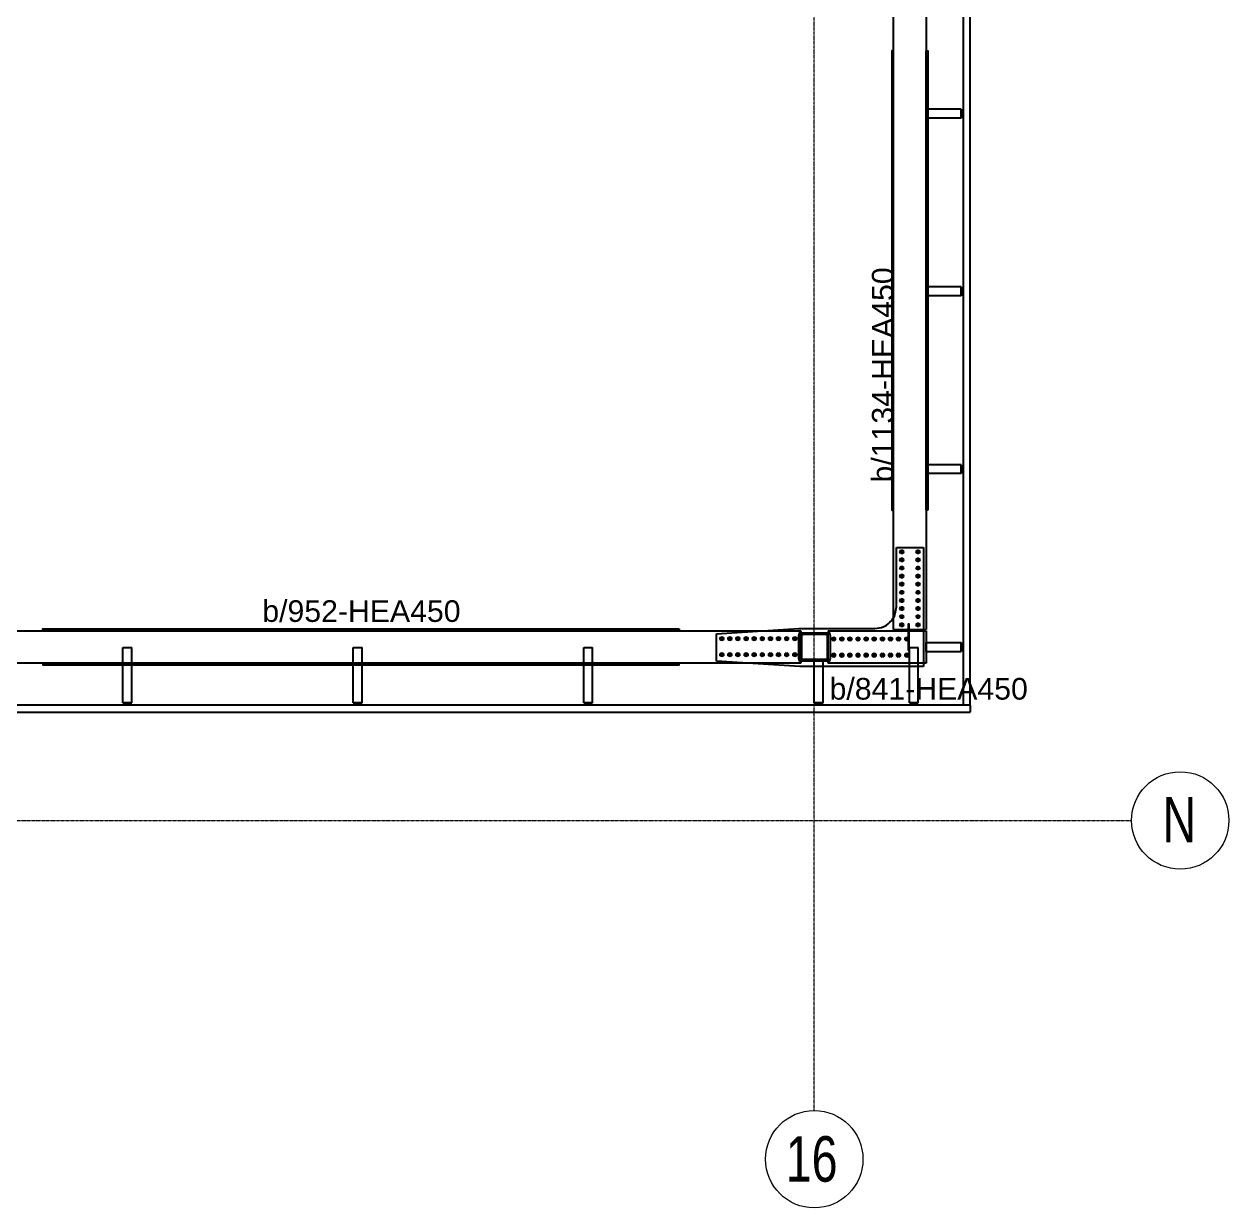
# Model space of a CAD drawing. Header units: millimetres. Extents: x -999 to 93225, y -17477 to 29086.
# Drawn here: x 82089 to 93225, y -3430 to 7507 of the extents above; entities that cross this region are included whole.
import ezdxf
from ezdxf.enums import TextEntityAlignment as Align

# ---------------------------------------------------------------- set-up
doc = ezdxf.new("R2010")
doc.units = ezdxf.units.MM
doc.header["$LTSCALE"] = 0.4
doc.linetypes.add('Grid Line', pattern=[3.33375, 1.905, -0.47625, 0.47625, -0.47625])
doc.layers.get('0').update_dxf_attribs({"color": 255})
for name, color, linetype, lineweight in [('0-3', 250, 'Continuous', 5), ('E_COLUMNAS-1', 1, 'Continuous', 25), ('E_COLUMNAS-3', 1, 'Continuous', 35), ('E_EJES', 8, 'Continuous', 9), ('E_EJES-1', 8, 'Grid Line', 9), ('E_TEXTO', 3, 'Continuous', 9), ('E_VIGAS-1', 254, 'Continuous', 25), ('E_VIGAS-2', 8, 'Continuous', 25), ('S-COLS-HDLN-1', 52, 'Continuous', 9), ('S-COLS-HDLN-2', 52, 'Continuous', 35)]:
    doc.layers.add(name, color=color, linetype=linetype, lineweight=lineweight)
doc.layers.add('P_PLATINA', color=6, linetype='Continuous')
doc.styles.add('Swis721 LtCn BT', font='swisscl.ttf', dxfattribs={"height": 0.42})
doc.styles.add('VERDANA', font='arial.ttf')

# ---------------------------------------------------------------- blocks, each defined once
blk = doc.blocks.new('EST_SFM_VIGA-METALICA-SECCION-C - EST_SFM_VIGA-METALICA-UPN160-1510871-_10_00m_N_E_-NIVEL-3 DOC')
at = {"layer": 'E_VIGAS-1'}
for p, q in [((11.677, 0.018), (-11.69, 0.018)), ((11.677, 0.018), (11.677, -0.047)), ((-11.69, -0.047), (11.677, -0.047))]:
    blk.add_line(p, q, dxfattribs=at)
blk = doc.blocks.new('EST_SFM_VIGA-METALICA-SECCION-C - EST_SFM_VIGA-METALICA-UPN160-1509776-_10_00m_N_E_-NIVEL-3 DOC')
at = {"layer": 'E_VIGAS-1'}
for p, q in [((44.822, 0.047), (-44.831, 0.047)), ((44.822, 0.047), (44.822, -0.018)), ((-44.831, -0.018), (44.822, -0.018))]:
    blk.add_line(p, q, dxfattribs=at)
blk = doc.blocks.new('DCTIB_CNI_EST_MOD-1A-FAC_0001_rvt-2-_10_00m_N_E_-NIVEL-3 DOC')
at = {"layer": 'E_VIGAS-1'}
for p, q in [((3.371, 147.152), (3.371, 147.234)), ((3.695, 147.234), (3.371, 147.234)), ((3.695, 147.234), (3.695, 147.152)), ((3.695, 147.152), (3.695, 147.234)), ((3.695, 147.234), (3.695, 147.234)), ((3.695, 147.234), (3.695, 147.206)), ((3.695, 147.152), (3.371, 147.152)), ((3.695, 147.195), (3.7, 147.195)), ((3.7, 147.19), (3.695, 147.19)), ((3.695, 147.18), (3.695, 147.152)), ((3.695, 147.152), (3.695, 147.152)), ((3.7, 147.195), (3.714, 147.195)), ((3.714, 147.19), (3.7, 147.19)), ((3.371, 145.51), (3.371, 145.592)), ((3.695, 145.592), (3.371, 145.592)), ((3.695, 145.592), (3.695, 145.51)), ((3.695, 145.51), (3.695, 145.592)), ((3.695, 145.592), (3.695, 145.592)), ((3.695, 145.592), (3.695, 145.564)), ((3.695, 145.553), (3.7, 145.553)), ((3.7, 145.553), (3.714, 145.553)), ((3.695, 145.51), (3.371, 145.51)), ((3.7, 145.548), (3.695, 145.548)), ((3.695, 145.537), (3.695, 145.51)), ((3.695, 145.51), (3.695, 145.51)), ((3.714, 145.548), (3.7, 145.548)), ((3.371, 143.867), (3.371, 143.949)), ((3.695, 143.949), (3.371, 143.949)), ((3.695, 143.949), (3.695, 143.867)), ((3.695, 143.867), (3.695, 143.949)), ((3.695, 143.949), (3.695, 143.949)), ((3.695, 143.949), (3.695, 143.921)), ((3.695, 143.911), (3.7, 143.911)), ((3.7, 143.906), (3.695, 143.906)), ((3.695, 143.895), (3.695, 143.867)), ((3.7, 143.911), (3.714, 143.911)), ((3.714, 143.906), (3.7, 143.906)), ((3.695, 143.867), (3.371, 143.867)), ((3.695, 143.867), (3.695, 143.867)), ((-4.053, 142.261), (-3.971, 142.261)), ((-4.053, 141.749), (-4.053, 142.261)), ((-3.971, 141.749), (-3.971, 142.261)), ((-1.923, 142.261), (-1.841, 142.261)), ((-1.923, 141.749), (-1.923, 142.261)), ((-1.841, 141.749), (-1.841, 142.261)), ((0.207, 142.261), (0.289, 142.261)), ((0.207, 141.749), (0.207, 142.261)), ((0.289, 141.749), (0.289, 142.261)), ((3.217, 142.261), (3.299, 142.261)), ((3.217, 141.749), (3.217, 142.261)), ((3.299, 141.749), (3.299, 142.261)), ((3.371, 142.225), (3.371, 142.307)), ((3.371, 142.307), (3.695, 142.307)), ((3.371, 142.225), (3.695, 142.225)), ((3.695, 142.307), (3.695, 142.225)), ((3.695, 142.307), (3.695, 142.279)), ((3.695, 142.307), (3.695, 142.307)), ((3.695, 142.225), (3.695, 142.307)), ((3.695, 142.268), (3.7, 142.268)), ((3.7, 142.263), (3.695, 142.263)), ((3.695, 142.253), (3.695, 142.225)), ((3.695, 142.225), (3.695, 142.225)), ((3.7, 142.268), (3.714, 142.268)), ((3.714, 142.263), (3.7, 142.263)), ((2.337, 142.14), (2.419, 142.14)), ((2.337, 141.749), (2.337, 142.14)), ((2.419, 141.749), (2.419, 142.14)), ((-3.971, 141.749), (-4.053, 141.749)), ((-4.053, 141.748), (-4.053, 141.749)), ((-4.053, 141.749), (-3.971, 141.749)), ((-4.025, 141.748), (-4.053, 141.748)), ((-4.015, 141.743), (-4.015, 141.748)), ((-4.015, 141.729), (-4.015, 141.743)), ((-4.01, 141.748), (-4.01, 141.743)), ((-4.01, 141.743), (-4.01, 141.729)), ((-3.971, 141.748), (-3.999, 141.748)), ((-3.971, 141.749), (-3.971, 141.748)), ((-1.841, 141.749), (-1.923, 141.749)), ((-1.923, 141.748), (-1.923, 141.749)), ((-1.923, 141.749), (-1.841, 141.749)), ((-1.895, 141.748), (-1.923, 141.748)), ((-1.885, 141.743), (-1.885, 141.748)), ((-1.885, 141.729), (-1.885, 141.743)), ((-1.88, 141.748), (-1.88, 141.743)), ((-1.88, 141.743), (-1.88, 141.729)), ((-1.841, 141.748), (-1.869, 141.748)), ((-1.841, 141.749), (-1.841, 141.748)), ((0.289, 141.749), (0.207, 141.749)), ((0.207, 141.748), (0.207, 141.749)), ((0.207, 141.749), (0.289, 141.749)), ((0.235, 141.748), (0.207, 141.748)), ((0.245, 141.743), (0.245, 141.748)), ((0.245, 141.729), (0.245, 141.743)), ((0.25, 141.748), (0.25, 141.743)), ((0.25, 141.743), (0.25, 141.729)), ((0.289, 141.748), (0.261, 141.748)), ((0.289, 141.749), (0.289, 141.748)), ((2.419, 141.749), (2.337, 141.749)), ((2.337, 141.748), (2.337, 141.749)), ((2.337, 141.749), (2.419, 141.749)), ((2.365, 141.748), (2.337, 141.748)), ((2.375, 141.743), (2.375, 141.748)), ((2.375, 141.729), (2.375, 141.743)), ((2.38, 141.748), (2.38, 141.743)), ((2.38, 141.743), (2.38, 141.729)), ((2.419, 141.748), (2.391, 141.748)), ((2.419, 141.749), (2.419, 141.748)), ((3.299, 141.749), (3.217, 141.749)), ((3.217, 141.748), (3.217, 141.749)), ((3.217, 141.749), (3.299, 141.749)), ((3.245, 141.748), (3.217, 141.748)), ((3.255, 141.743), (3.255, 141.748)), ((3.255, 141.729), (3.255, 141.743)), ((3.26, 141.748), (3.26, 141.743)), ((3.26, 141.743), (3.26, 141.729)), ((3.299, 141.748), (3.271, 141.748)), ((3.299, 141.749), (3.299, 141.748))]:
    blk.add_line(p, q, dxfattribs=at)
for points, knots in [([(3.695, 147.206), (3.695, 147.205), (3.695, 147.204), (3.696, 147.201), (3.696, 147.199), (3.697, 147.197), (3.698, 147.196), (3.7, 147.195), (3.7, 147.195)], [0, 0, 0, 0, 0.142857, 0.285714, 0.428571, 0.571429, 0.785714, 1, 1, 1, 1]), ([(3.7, 147.195), (3.699, 147.195), (3.698, 147.196), (3.697, 147.197), (3.696, 147.199), (3.696, 147.2), (3.696, 147.202), (3.695, 147.203), (3.695, 147.205), (3.695, 147.206)], [0, 0, 0, 0, 0.285714, 0.428571, 0.571429, 0.678571, 0.732143, 0.785714, 1, 1, 1, 1]), ([(3.695, 147.18), (3.695, 147.181), (3.695, 147.182), (3.696, 147.185), (3.696, 147.187), (3.697, 147.189), (3.698, 147.19), (3.7, 147.19), (3.7, 147.19)], [0, 0, 0, 0, 0.142857, 0.285714, 0.428571, 0.571429, 0.785714, 1, 1, 1, 1]), ([(3.7, 147.19), (3.699, 147.19), (3.698, 147.19), (3.697, 147.189), (3.696, 147.187), (3.696, 147.186), (3.696, 147.184), (3.695, 147.183), (3.695, 147.181), (3.695, 147.18)], [0, 0, 0, 0, 0.285714, 0.428571, 0.571429, 0.678571, 0.732143, 0.785714, 1, 1, 1, 1]), ([(3.695, 145.564), (3.695, 145.563), (3.695, 145.561), (3.696, 145.559), (3.696, 145.557), (3.697, 145.555), (3.698, 145.553), (3.7, 145.553), (3.7, 145.553)], [0, 0, 0, 0, 0.142857, 0.285714, 0.428571, 0.571429, 0.785714, 1, 1, 1, 1]), ([(3.7, 145.553), (3.699, 145.553), (3.698, 145.553), (3.697, 145.555), (3.696, 145.557), (3.696, 145.558), (3.696, 145.559), (3.696, 145.561), (3.695, 145.562), (3.695, 145.563)], [0, 0, 0, 0, 0.2857143, 0.4285714, 0.5714286, 0.6785714, 0.7321429, 0.7857143, 0.9794142, 0.9794142, 0.9794142, 0.9794142]), ([(3.695, 145.537), (3.695, 145.538), (3.695, 145.54), (3.696, 145.542), (3.696, 145.544), (3.697, 145.546), (3.698, 145.548), (3.7, 145.548), (3.7, 145.548)], [0, 0, 0, 0, 0.142857, 0.285714, 0.428571, 0.571429, 0.785714, 1, 1, 1, 1]), ([(3.7, 145.548), (3.699, 145.548), (3.698, 145.548), (3.697, 145.546), (3.696, 145.545), (3.696, 145.543), (3.696, 145.542), (3.695, 145.54), (3.695, 145.539), (3.695, 145.537)], [0, 0, 0, 0, 0.285714, 0.428571, 0.571429, 0.678571, 0.732143, 0.785714, 1, 1, 1, 1]), ([(3.695, 143.921), (3.695, 143.92), (3.695, 143.919), (3.696, 143.916), (3.696, 143.914), (3.697, 143.912), (3.698, 143.911), (3.7, 143.911), (3.7, 143.911)], [0, 0, 0, 0, 0.142857, 0.285714, 0.428571, 0.571429, 0.785714, 1, 1, 1, 1]), ([(3.7, 143.911), (3.699, 143.911), (3.698, 143.911), (3.697, 143.913), (3.696, 143.914), (3.696, 143.916), (3.696, 143.917), (3.695, 143.918), (3.695, 143.92), (3.695, 143.921)], [0, 0, 0, 0, 0.285714, 0.428571, 0.571429, 0.678571, 0.732143, 0.785714, 1, 1, 1, 1]), ([(3.695, 143.895), (3.695, 143.896), (3.695, 143.897), (3.696, 143.9), (3.696, 143.902), (3.697, 143.904), (3.698, 143.905), (3.7, 143.906), (3.7, 143.906)], [0, 0, 0, 0, 0.142857, 0.285714, 0.428571, 0.571429, 0.785714, 1, 1, 1, 1]), ([(3.7, 143.906), (3.699, 143.906), (3.698, 143.905), (3.697, 143.904), (3.696, 143.902), (3.696, 143.901), (3.696, 143.9), (3.695, 143.898), (3.695, 143.896), (3.695, 143.895)], [0, 0, 0, 0, 0.285714, 0.428571, 0.571429, 0.678571, 0.732143, 0.785714, 1, 1, 1, 1]), ([(3.7, 142.268), (3.699, 142.268), (3.698, 142.269), (3.697, 142.27), (3.696, 142.272), (3.696, 142.273), (3.696, 142.274), (3.695, 142.276), (3.695, 142.278), (3.695, 142.279)], [0, 0, 0, 0, 0.285714, 0.428571, 0.571429, 0.678571, 0.732143, 0.785714, 1, 1, 1, 1]), ([(3.695, 142.279), (3.695, 142.278), (3.695, 142.276), (3.696, 142.274), (3.696, 142.272), (3.697, 142.27), (3.698, 142.269), (3.7, 142.268), (3.7, 142.268)], [0, 0, 0, 0, 0.142857, 0.285714, 0.428571, 0.571429, 0.785714, 1, 1, 1, 1]), ([(3.7, 142.263), (3.699, 142.263), (3.698, 142.263), (3.697, 142.261), (3.696, 142.26), (3.696, 142.258), (3.696, 142.257), (3.695, 142.255), (3.695, 142.254), (3.695, 142.253)], [0, 0, 0, 0, 0.285714, 0.428571, 0.571429, 0.678571, 0.732143, 0.785714, 1, 1, 1, 1]), ([(3.695, 142.253), (3.695, 142.253), (3.695, 142.255), (3.696, 142.257), (3.696, 142.26), (3.697, 142.262), (3.698, 142.263), (3.7, 142.263), (3.7, 142.263)], [0, 0, 0, 0, 0.142857, 0.285714, 0.428571, 0.571429, 0.785714, 1, 1, 1, 1]), ([(-4.025, 141.748), (-4.024, 141.748), (-4.023, 141.748), (-4.02, 141.748), (-4.018, 141.747), (-4.016, 141.747), (-4.015, 141.745), (-4.015, 141.744), (-4.015, 141.743)], [0, 0, 0, 0, 0.142857, 0.285714, 0.428571, 0.571429, 0.785714, 1, 1, 1, 1]), ([(-4.015, 141.743), (-4.015, 141.744), (-4.015, 141.746), (-4.017, 141.747), (-4.018, 141.747), (-4.02, 141.748), (-4.021, 141.748), (-4.022, 141.748), (-4.024, 141.748), (-4.025, 141.748)], [0, 0, 0, 0, 0.285714, 0.428571, 0.571429, 0.678571, 0.732143, 0.785714, 1, 1, 1, 1]), ([(-3.999, 141.748), (-4, 141.748), (-4.001, 141.748), (-4.004, 141.748), (-4.006, 141.747), (-4.008, 141.747), (-4.009, 141.745), (-4.01, 141.744), (-4.01, 141.743)], [0, 0, 0, 0, 0.142857, 0.285714, 0.428571, 0.571429, 0.785714, 1, 1, 1, 1]), ([(-4.01, 141.743), (-4.01, 141.744), (-4.009, 141.746), (-4.008, 141.747), (-4.006, 141.747), (-4.005, 141.748), (-4.004, 141.748), (-4.002, 141.748), (-4, 141.748), (-3.999, 141.748)], [0, 0, 0, 0, 0.285714, 0.428571, 0.571429, 0.678571, 0.732143, 0.785714, 1, 1, 1, 1]), ([(-1.895, 141.748), (-1.894, 141.748), (-1.893, 141.748), (-1.89, 141.748), (-1.888, 141.747), (-1.886, 141.747), (-1.885, 141.745), (-1.885, 141.744), (-1.885, 141.743)], [0, 0, 0, 0, 0.142857, 0.285714, 0.428571, 0.571429, 0.785714, 1, 1, 1, 1]), ([(-1.885, 141.743), (-1.885, 141.744), (-1.885, 141.746), (-1.887, 141.747), (-1.888, 141.747), (-1.89, 141.748), (-1.891, 141.748), (-1.892, 141.748), (-1.894, 141.748), (-1.895, 141.748)], [0, 0, 0, 0, 0.285714, 0.428571, 0.571429, 0.678571, 0.732143, 0.785714, 1, 1, 1, 1]), ([(-1.869, 141.748), (-1.87, 141.748), (-1.871, 141.748), (-1.874, 141.748), (-1.876, 141.747), (-1.878, 141.747), (-1.879, 141.745), (-1.88, 141.744), (-1.88, 141.743)], [0, 0, 0, 0, 0.142857, 0.285714, 0.428571, 0.571429, 0.785714, 1, 1, 1, 1]), ([(-1.88, 141.743), (-1.88, 141.744), (-1.879, 141.746), (-1.878, 141.747), (-1.876, 141.747), (-1.875, 141.748), (-1.874, 141.748), (-1.872, 141.748), (-1.87, 141.748), (-1.869, 141.748)], [0, 0, 0, 0, 0.285714, 0.428571, 0.571429, 0.678571, 0.732143, 0.785714, 1, 1, 1, 1]), ([(0.235, 141.748), (0.236, 141.748), (0.237, 141.748), (0.24, 141.748), (0.242, 141.747), (0.244, 141.747), (0.245, 141.745), (0.245, 141.744), (0.245, 141.743)], [0, 0, 0, 0, 0.142857, 0.285714, 0.428571, 0.571429, 0.785714, 1, 1, 1, 1]), ([(0.245, 141.743), (0.245, 141.744), (0.245, 141.746), (0.243, 141.747), (0.242, 141.747), (0.24, 141.748), (0.239, 141.748), (0.238, 141.748), (0.236, 141.748), (0.235, 141.748)], [0, 0, 0, 0, 0.285714, 0.428571, 0.571429, 0.678571, 0.732143, 0.785714, 1, 1, 1, 1]), ([(0.261, 141.748), (0.26, 141.748), (0.259, 141.748), (0.256, 141.748), (0.254, 141.747), (0.252, 141.747), (0.251, 141.745), (0.25, 141.744), (0.25, 141.743)], [0, 0, 0, 0, 0.142857, 0.285714, 0.428571, 0.571429, 0.785714, 1, 1, 1, 1]), ([(0.25, 141.743), (0.25, 141.744), (0.251, 141.746), (0.252, 141.747), (0.254, 141.747), (0.255, 141.748), (0.256, 141.748), (0.258, 141.748), (0.26, 141.748), (0.261, 141.748)], [0, 0, 0, 0, 0.285714, 0.428571, 0.571429, 0.678571, 0.732143, 0.785714, 1, 1, 1, 1]), ([(2.365, 141.748), (2.366, 141.748), (2.367, 141.748), (2.37, 141.748), (2.372, 141.747), (2.374, 141.747), (2.375, 141.745), (2.375, 141.744), (2.375, 141.743)], [0, 0, 0, 0, 0.142857, 0.285714, 0.428571, 0.571429, 0.785714, 1, 1, 1, 1]), ([(2.375, 141.743), (2.375, 141.744), (2.375, 141.746), (2.373, 141.747), (2.372, 141.747), (2.37, 141.748), (2.369, 141.748), (2.368, 141.748), (2.366, 141.748), (2.365, 141.748)], [0, 0, 0, 0, 0.285714, 0.428571, 0.571429, 0.678571, 0.732143, 0.785714, 1, 1, 1, 1]), ([(2.391, 141.748), (2.39, 141.748), (2.389, 141.748), (2.386, 141.748), (2.384, 141.747), (2.382, 141.747), (2.381, 141.745), (2.38, 141.744), (2.38, 141.743)], [0, 0, 0, 0, 0.142857, 0.285714, 0.428571, 0.571429, 0.785714, 1, 1, 1, 1]), ([(2.38, 141.743), (2.38, 141.744), (2.381, 141.746), (2.382, 141.747), (2.384, 141.747), (2.385, 141.748), (2.386, 141.748), (2.388, 141.748), (2.39, 141.748), (2.391, 141.748)], [0, 0, 0, 0, 0.285714, 0.428571, 0.571429, 0.678571, 0.732143, 0.785714, 1, 1, 1, 1]), ([(3.245, 141.748), (3.246, 141.748), (3.247, 141.748), (3.25, 141.748), (3.252, 141.747), (3.254, 141.747), (3.255, 141.745), (3.255, 141.744), (3.255, 141.743)], [0, 0, 0, 0, 0.142857, 0.285714, 0.428571, 0.571429, 0.785714, 1, 1, 1, 1]), ([(3.255, 141.743), (3.255, 141.744), (3.255, 141.746), (3.253, 141.747), (3.252, 141.747), (3.25, 141.748), (3.249, 141.748), (3.248, 141.748), (3.246, 141.748), (3.245, 141.748)], [0, 0, 0, 0, 0.285714, 0.428571, 0.571429, 0.678571, 0.732143, 0.785714, 1, 1, 1, 1]), ([(3.271, 141.748), (3.27, 141.748), (3.269, 141.748), (3.266, 141.748), (3.264, 141.747), (3.262, 141.747), (3.261, 141.745), (3.26, 141.744), (3.26, 141.743)], [0, 0, 0, 0, 0.142857, 0.285714, 0.428571, 0.571429, 0.785714, 1, 1, 1, 1]), ([(3.26, 141.743), (3.26, 141.744), (3.261, 141.746), (3.262, 141.747), (3.264, 141.747), (3.265, 141.748), (3.266, 141.748), (3.268, 141.748), (3.27, 141.748), (3.271, 141.748)], [0, 0, 0, 0, 0.285714, 0.428571, 0.571429, 0.678571, 0.732143, 0.785714, 1, 1, 1, 1])]:
    blk.add_open_spline(points, degree=3, knots=knots, dxfattribs=at)
at = {"layer": 'E_VIGAS-1', "rotation": 269.9999999999999}
blk.add_blockref('EST_SFM_VIGA-METALICA-SECCION-C - EST_SFM_VIGA-METALICA-UPN160-1510871-_10_00m_N_E_-NIVEL-3 DOC', (3.762, 153.406), dxfattribs=at)
at = {"layer": 'E_VIGAS-1'}
blk.add_blockref('EST_SFM_VIGA-METALICA-SECCION-C - EST_SFM_VIGA-METALICA-UPN160-1509776-_10_00m_N_E_-NIVEL-3 DOC', (-41.042, 141.682), dxfattribs=at)
blk = doc.blocks.new('EST_SCM_COLUMNA-METALICA-SECCION-CUADRADA - EST_SCM_COLUMNA-TUBULAR-CUADRADA_PTEØ_250x250e_8mm-V60-_10_00m_N_E_-NIVEL-3 DOC')
at = {"layer": 'S-COLS-HDLN-1'}
h = blk.add_hatch(dxfattribs=at)
h.set_pattern_fill('FP_33', color=256, style=0, pattern_type=2)
h.set_pattern_definition([(135, (-2.34, -142.266), (-0.15909903, -0.15909903), [])])
h.paths.add_polyline_path([(-0.109, -0.125), (0.109, -0.125), (0.12, -0.12), (0.125, -0.108), (0.124, 0.111), (0.118, 0.121), (0.109, 0.125), (-0.113, 0.123), (-0.12, 0.12), (-0.125, 0.109), (-0.124, -0.11), (-0.12, -0.12), (-0.113, -0.123)])
h.paths.add_polyline_path([(0.109, -0.117), (-0.109, -0.117), (-0.115, -0.115), (-0.117, -0.109), (-0.117, 0.109), (-0.115, 0.115), (-0.109, 0.117), (0.109, 0.117), (0.115, 0.115), (0.117, 0.109), (0.117, -0.109), (0.115, -0.115)])
at = {"layer": 'E_COLUMNAS-1'}
for p, q in [((0.109, 0.125), (-0.109, 0.125)), ((-0.109, 0.117), (0.109, 0.117)), ((-0.125, 0.109), (-0.125, -0.109)), ((-0.117, -0.109), (-0.117, 0.109)), ((0.117, 0.109), (0.117, -0.109)), ((0.125, -0.109), (0.125, 0.109)), ((0.109, -0.117), (-0.109, -0.117)), ((-0.109, -0.125), (0.109, -0.125))]:
    blk.add_line(p, q, dxfattribs=at)
for centre, radius, start, end in [((-0.109, 0.109), 0.016, 90, 180), ((-0.109, 0.109), 0.016, 139.7676, 178.6233), ((-0.109, 0.109), 0.016, 91.3767, 130.2324), ((-0.109, 0.109), 0.008, 90, 180), ((0.109, 0.109), 0.016, 360, 90), ((0.109, 0.109), 0.016, 53.1878, 88.6233), ((0.109, 0.109), 0.008, 0, 90), ((0.109, 0.109), 0.016, 1.3767, 40.2324), ((-0.109, -0.109), 0.016, 180, 270), ((-0.109, -0.109), 0.016, 181.3767, 220.2324), ((-0.109, -0.109), 0.008, 180, 270), ((0.109, -0.109), 0.016, 270, 360), ((0.109, -0.109), 0.008, 270, 360), ((0.109, -0.109), 0.016, 319.7676, 358.6233), ((-0.109, -0.109), 0.016, 229.7676, 268.6233), ((0.109, -0.109), 0.016, 271.3767, 306.8122)]:
    blk.add_arc(centre, radius, start, end, dxfattribs=at)
at = {"layer": 'S-COLS-HDLN-2'}
for centre, radius, start, end in [((-0.109, 0.109), 0.016, 130.4121, 139.5879), ((-0.109, 0.109), 0.008, 92.7534, 177.2466), ((0.109, 0.109), 0.008, 2.7534, 87.2466), ((0.109, 0.109), 0.016, 40.4121, 53.0081), ((-0.109, -0.109), 0.008, 182.7534, 267.2466), ((0.109, -0.109), 0.008, 272.7534, 357.2466), ((-0.109, -0.109), 0.016, 220.4121, 229.5879), ((0.109, -0.109), 0.016, 306.9919, 319.5879)]:
    blk.add_arc(centre, radius, start, end, dxfattribs=at)
blk = doc.blocks.new('Grid - CNI_NOMBRE EJES-372759-_10_00m_N_E_-NIVEL-3 DOC')
at = {"layer": 'E_EJES'}
blk.add_circle((0, 0), 0.003, dxfattribs=at)
blk = doc.blocks.new('Bolt-72574620-2343 - 1471')
at = {"color": 253, "linetype": 'Continuous'}
for p, q in [((97888, 7866), (97903, 7875)), ((97888, 7849), (97888, 7866)), ((97903, 7840), (97888, 7849)), ((97903, 7875), (97918, 7866)), ((97918, 7849), (97903, 7840)), ((97918, 7866), (97918, 7849)), ((97963, 7866), (97978, 7875)), ((97963, 7849), (97963, 7866)), ((97978, 7840), (97963, 7849)), ((97978, 7875), (97993, 7866)), ((97993, 7849), (97978, 7840)), ((97993, 7866), (97993, 7849)), ((98038, 7866), (98053, 7875)), ((98038, 7849), (98038, 7866)), ((98053, 7840), (98038, 7849)), ((98053, 7875), (98068, 7866)), ((98068, 7849), (98053, 7840)), ((98068, 7866), (98068, 7849)), ((98113, 7866), (98128, 7875)), ((98113, 7849), (98113, 7866)), ((98128, 7840), (98113, 7849)), ((98128, 7875), (98143, 7866)), ((98143, 7849), (98128, 7840)), ((98143, 7866), (98143, 7849)), ((98188, 7866), (98203, 7875)), ((98188, 7849), (98188, 7866)), ((98203, 7840), (98188, 7849)), ((98203, 7875), (98218, 7866)), ((98218, 7849), (98203, 7840)), ((98218, 7866), (98218, 7849)), ((98263, 7866), (98278, 7875)), ((98263, 7849), (98263, 7866)), ((98278, 7840), (98263, 7849)), ((98278, 7875), (98293, 7866)), ((98293, 7849), (98278, 7840)), ((98293, 7866), (98293, 7849)), ((98338, 7866), (98353, 7875)), ((98338, 7849), (98338, 7866)), ((98353, 7840), (98338, 7849)), ((98353, 7875), (98368, 7866)), ((98368, 7849), (98353, 7840)), ((98368, 7866), (98368, 7849)), ((98413, 7866), (98428, 7875)), ((98413, 7849), (98413, 7866)), ((98428, 7840), (98413, 7849)), ((98428, 7875), (98443, 7866)), ((98443, 7849), (98428, 7840)), ((98443, 7866), (98443, 7849)), ((98488, 7866), (98503, 7875)), ((98488, 7849), (98488, 7866)), ((98503, 7840), (98488, 7849)), ((98503, 7875), (98518, 7866)), ((98518, 7849), (98503, 7840)), ((98518, 7866), (98518, 7849)), ((98563, 7866), (98578, 7875)), ((98563, 7849), (98563, 7866)), ((98578, 7840), (98563, 7849)), ((98578, 7875), (98593, 7866)), ((98593, 7849), (98578, 7840)), ((98593, 7866), (98593, 7849)), ((97888, 7716), (97903, 7725)), ((97888, 7699), (97888, 7716)), ((97903, 7690), (97888, 7699)), ((97903, 7725), (97918, 7716)), ((97918, 7699), (97903, 7690)), ((97918, 7716), (97918, 7699)), ((97963, 7716), (97978, 7725)), ((97963, 7699), (97963, 7716)), ((97978, 7690), (97963, 7699)), ((97978, 7725), (97993, 7716)), ((97993, 7699), (97978, 7690)), ((97993, 7716), (97993, 7699)), ((98038, 7716), (98053, 7725)), ((98038, 7699), (98038, 7716)), ((98053, 7690), (98038, 7699)), ((98053, 7725), (98068, 7716)), ((98068, 7699), (98053, 7690)), ((98068, 7716), (98068, 7699)), ((98113, 7716), (98128, 7725)), ((98113, 7699), (98113, 7716)), ((98128, 7690), (98113, 7699)), ((98128, 7725), (98143, 7716)), ((98143, 7699), (98128, 7690)), ((98143, 7716), (98143, 7699)), ((98188, 7716), (98203, 7725)), ((98188, 7699), (98188, 7716)), ((98203, 7690), (98188, 7699)), ((98203, 7725), (98218, 7716)), ((98218, 7699), (98203, 7690)), ((98218, 7716), (98218, 7699)), ((98263, 7716), (98278, 7725)), ((98263, 7699), (98263, 7716)), ((98278, 7690), (98263, 7699)), ((98278, 7725), (98293, 7716)), ((98293, 7699), (98278, 7690)), ((98293, 7716), (98293, 7699)), ((98338, 7716), (98353, 7725)), ((98338, 7699), (98338, 7716)), ((98353, 7690), (98338, 7699)), ((98353, 7725), (98368, 7716)), ((98368, 7699), (98353, 7690)), ((98368, 7716), (98368, 7699)), ((98413, 7716), (98428, 7725)), ((98413, 7699), (98413, 7716)), ((98428, 7690), (98413, 7699)), ((98428, 7725), (98443, 7716)), ((98443, 7699), (98428, 7690)), ((98443, 7716), (98443, 7699)), ((98488, 7716), (98503, 7725)), ((98488, 7699), (98488, 7716)), ((98503, 7690), (98488, 7699)), ((98503, 7725), (98518, 7716)), ((98518, 7699), (98503, 7690)), ((98518, 7716), (98518, 7699)), ((98563, 7716), (98578, 7725)), ((98563, 7699), (98563, 7716)), ((98578, 7690), (98563, 7699)), ((98578, 7725), (98593, 7716)), ((98593, 7699), (98578, 7690)), ((98593, 7716), (98593, 7699))]:
    blk.add_line(p, q, dxfattribs=at)
for centre, radius, start, end in [((97903, 7857), 11.5, 18.0268, 198.0268), ((97903, 7857), 11.5, 198.0268, 18.0268), ((97903, 7857), 10, 90.0268, 270.0268), ((97903, 7857), 10, 270.0268, 90.0268), ((97978, 7857), 11.5, 18.0268, 198.0268), ((97978, 7857), 11.5, 198.0268, 18.0268), ((97978, 7857), 10, 90.0268, 270.0268), ((97978, 7857), 10, 270.0268, 90.0268), ((98053, 7857), 11.5, 18.0268, 198.0268), ((98053, 7857), 11.5, 198.0268, 18.0268), ((98053, 7857), 10, 90.0268, 270.0268), ((98053, 7857), 10, 270.0268, 90.0268), ((98128, 7857), 11.5, 18.0268, 198.0268), ((98128, 7857), 11.5, 198.0268, 18.0268), ((98128, 7857), 10, 90.0268, 270.0268), ((98128, 7857), 10, 270.0268, 90.0268), ((98203, 7858), 11.5, 18.0268, 198.0268), ((98203, 7858), 11.5, 198.0268, 18.0268), ((98203, 7858), 10, 90.0268, 270.0268), ((98203, 7858), 10, 270.0268, 90.0268), ((98278, 7858), 11.5, 18.0268, 198.0268), ((98278, 7858), 11.5, 198.0268, 18.0268), ((98278, 7858), 10, 90.0268, 270.0268), ((98278, 7858), 10, 270.0268, 90.0268), ((98353, 7858), 11.5, 18.0268, 198.0268), ((98353, 7858), 11.5, 198.0268, 18.0268), ((98353, 7858), 10, 90.0268, 270.0268), ((98353, 7858), 10, 270.0268, 90.0268), ((98428, 7858), 11.5, 18.0268, 198.0268), ((98428, 7858), 11.5, 198.0268, 18.0268), ((98428, 7858), 10, 90.0268, 270.0268), ((98428, 7858), 10, 270.0268, 90.0268), ((98503, 7858), 11.5, 18.0268, 198.0268), ((98503, 7858), 11.5, 198.0268, 18.0268), ((98503, 7858), 10, 90.0268, 270.0268), ((98503, 7858), 10, 270.0268, 90.0268), ((98578, 7858), 11.5, 18.0268, 198.0268), ((98578, 7858), 11.5, 198.0268, 18.0268), ((98578, 7858), 10, 90.0268, 270.0268), ((98578, 7858), 10, 270.0268, 90.0268), ((97903, 7707), 11.5, 18.0268, 198.0268), ((97903, 7707), 11.5, 198.0268, 18.0268), ((97903, 7707), 10, 90.0268, 270.0268), ((97903, 7707), 10, 270.0268, 90.0268), ((97978, 7707), 11.5, 18.0268, 198.0268), ((97978, 7707), 11.5, 198.0268, 18.0268), ((97978, 7707), 10, 90.0268, 270.0268), ((97978, 7707), 10, 270.0268, 90.0268), ((98053, 7707), 11.5, 18.0268, 198.0268), ((98053, 7707), 11.5, 198.0268, 18.0268), ((98053, 7707), 10, 90.0268, 270.0268), ((98053, 7707), 10, 270.0268, 90.0268), ((98128, 7707), 11.5, 18.0268, 198.0268), ((98128, 7707), 11.5, 198.0268, 18.0268), ((98128, 7707), 10, 90.0268, 270.0268), ((98128, 7707), 10, 270.0268, 90.0268), ((98203, 7708), 11.5, 18.0268, 198.0268), ((98203, 7708), 11.5, 198.0268, 18.0268), ((98203, 7708), 10, 90.0268, 270.0268), ((98203, 7708), 10, 270.0268, 90.0268), ((98278, 7708), 11.5, 18.0268, 198.0268), ((98278, 7708), 11.5, 198.0268, 18.0268), ((98278, 7708), 10, 90.0268, 270.0268), ((98278, 7708), 10, 270.0268, 90.0268), ((98353, 7708), 11.5, 18.0268, 198.0268), ((98353, 7708), 11.5, 198.0268, 18.0268), ((98353, 7708), 10, 90.0268, 270.0268), ((98353, 7708), 10, 270.0268, 90.0268), ((98428, 7708), 11.5, 18.0268, 198.0268), ((98428, 7708), 11.5, 198.0268, 18.0268), ((98428, 7708), 10, 90.0268, 270.0268), ((98428, 7708), 10, 270.0268, 90.0268), ((98503, 7708), 11.5, 18.0268, 198.0268), ((98503, 7708), 11.5, 198.0268, 18.0268), ((98503, 7708), 10, 90.0268, 270.0268), ((98503, 7708), 10, 270.0268, 90.0268), ((98578, 7708), 11.5, 18.0268, 198.0268), ((98578, 7708), 11.5, 198.0268, 18.0268), ((98578, 7708), 10, 90.0268, 270.0268), ((98578, 7708), 10, 270.0268, 90.0268)]:
    blk.add_arc(centre, radius, start, end, dxfattribs=at)
blk = doc.blocks.new('Part-72574620-2340 - 1471')
at = {"color": 253, "linetype": 'Continuous'}
for p, q in [((98482, 8153), (98482, 8703)), ((98482, 8703), (98732, 8703)), ((98732, 8703), (98732, 7604)), ((98472, 8091), (98482, 8153)), ((96821, 7903), (97582, 7953)), ((97582, 7953), (97586, 7954)), ((97586, 7954), (97591, 7954)), ((97591, 7954), (97595, 7954)), ((97595, 7954), (97599, 7954)), ((97851, 7911), (97596, 7911)), ((97596, 7911), (97596, 7656)), ((97599, 7954), (98282, 7953)), ((97851, 7656), (97851, 7911)), ((98282, 7953), (98344, 7963)), ((96821, 7653), (96821, 7903)), ((97591, 7604), (96821, 7653)), ((98732, 7604), (97591, 7604)), ((97596, 7656), (97851, 7656))]:
    blk.add_line(p, q, dxfattribs=at)
blk.add_arc((98282, 8153), 200, 287.9489, 342.002, dxfattribs=at)
blk = doc.blocks.new('Bolt-72574620-2342 - 1471')
at = {"color": 253, "linetype": 'Continuous'}
for p, q in [((96853, 7870), (96868, 7878)), ((96853, 7852), (96853, 7870)), ((96868, 7844), (96853, 7852)), ((96868, 7878), (96883, 7870)), ((96883, 7852), (96868, 7844)), ((96883, 7870), (96883, 7852)), ((96928, 7870), (96943, 7878)), ((96928, 7852), (96928, 7870)), ((96943, 7844), (96928, 7852)), ((96943, 7878), (96958, 7870)), ((96958, 7852), (96943, 7844)), ((96958, 7870), (96958, 7852)), ((97003, 7870), (97018, 7878)), ((97003, 7852), (97003, 7870)), ((97018, 7844), (97003, 7852)), ((97018, 7878), (97033, 7870)), ((97033, 7852), (97018, 7844)), ((97033, 7870), (97033, 7852)), ((97078, 7870), (97093, 7878)), ((97078, 7852), (97078, 7870)), ((97093, 7844), (97078, 7852)), ((97093, 7878), (97108, 7870)), ((97108, 7852), (97093, 7844)), ((97108, 7870), (97108, 7852)), ((97153, 7870), (97168, 7878)), ((97153, 7852), (97153, 7870)), ((97168, 7844), (97153, 7852)), ((97168, 7878), (97183, 7870)), ((97183, 7852), (97168, 7844)), ((97183, 7870), (97183, 7852)), ((97228, 7870), (97243, 7878)), ((97228, 7852), (97228, 7870)), ((97243, 7844), (97228, 7852)), ((97243, 7878), (97258, 7870)), ((97258, 7852), (97243, 7844)), ((97258, 7870), (97258, 7852)), ((97303, 7870), (97318, 7878)), ((97303, 7852), (97303, 7870)), ((97318, 7844), (97303, 7852)), ((97318, 7878), (97333, 7870)), ((97333, 7852), (97318, 7844)), ((97333, 7870), (97333, 7852)), ((97378, 7870), (97393, 7878)), ((97378, 7852), (97378, 7870)), ((97393, 7844), (97378, 7852)), ((97393, 7878), (97408, 7870)), ((97408, 7852), (97393, 7844)), ((97408, 7870), (97408, 7852)), ((97453, 7870), (97468, 7878)), ((97453, 7852), (97453, 7870)), ((97468, 7844), (97453, 7852)), ((97468, 7878), (97483, 7870)), ((97483, 7852), (97468, 7844)), ((97483, 7870), (97483, 7852)), ((97528, 7870), (97543, 7878)), ((97528, 7852), (97528, 7870)), ((97543, 7844), (97528, 7852)), ((97543, 7878), (97558, 7870)), ((97558, 7853), (97543, 7844)), ((97558, 7870), (97558, 7853)), ((96853, 7720), (96868, 7728)), ((96853, 7702), (96853, 7720)), ((96868, 7694), (96853, 7702)), ((96868, 7728), (96883, 7720)), ((96883, 7702), (96868, 7694)), ((96883, 7720), (96883, 7702)), ((96928, 7720), (96943, 7728)), ((96928, 7702), (96928, 7720)), ((96943, 7694), (96928, 7702)), ((96943, 7728), (96958, 7720)), ((96958, 7702), (96943, 7694)), ((96958, 7720), (96958, 7702)), ((97003, 7720), (97018, 7728)), ((97003, 7702), (97003, 7720)), ((97018, 7694), (97003, 7702)), ((97018, 7728), (97033, 7720)), ((97033, 7702), (97018, 7694)), ((97033, 7720), (97033, 7702)), ((97078, 7720), (97093, 7728)), ((97078, 7702), (97078, 7720)), ((97093, 7694), (97078, 7702)), ((97093, 7728), (97108, 7720)), ((97108, 7702), (97093, 7694)), ((97108, 7720), (97108, 7702)), ((97153, 7720), (97168, 7728)), ((97153, 7702), (97153, 7720)), ((97168, 7694), (97153, 7702)), ((97168, 7728), (97183, 7720)), ((97183, 7702), (97168, 7694)), ((97183, 7720), (97183, 7702)), ((97228, 7720), (97243, 7728)), ((97228, 7702), (97228, 7720)), ((97243, 7694), (97228, 7702)), ((97243, 7728), (97258, 7720)), ((97258, 7702), (97243, 7694)), ((97258, 7720), (97258, 7702)), ((97303, 7720), (97318, 7728)), ((97303, 7702), (97303, 7720)), ((97318, 7694), (97303, 7702)), ((97318, 7728), (97333, 7720)), ((97333, 7702), (97318, 7694)), ((97333, 7720), (97333, 7702)), ((97378, 7720), (97393, 7728)), ((97378, 7702), (97378, 7720)), ((97393, 7694), (97378, 7702)), ((97393, 7728), (97408, 7720)), ((97408, 7702), (97393, 7694)), ((97408, 7720), (97408, 7702)), ((97453, 7720), (97468, 7728)), ((97453, 7702), (97453, 7720)), ((97468, 7694), (97453, 7702)), ((97468, 7728), (97483, 7720)), ((97483, 7702), (97468, 7694)), ((97483, 7720), (97483, 7702)), ((97528, 7720), (97543, 7728)), ((97528, 7702), (97528, 7720)), ((97543, 7694), (97528, 7702)), ((97543, 7728), (97558, 7720)), ((97558, 7703), (97543, 7694)), ((97558, 7720), (97558, 7703))]:
    blk.add_line(p, q, dxfattribs=at)
for centre, radius, start, end in [((96868, 7861), 11.5, 18.0268, 198.0268), ((96868, 7861), 11.5, 198.0268, 18.0268), ((96868, 7861), 10, 90.0268, 270.0268), ((96868, 7861), 10, 270.0268, 90.0268), ((96943, 7861), 11.5, 18.0268, 198.0268), ((96943, 7861), 11.5, 198.0268, 18.0268), ((96943, 7861), 10, 90.0268, 270.0268), ((96943, 7861), 10, 270.0268, 90.0268), ((97018, 7861), 11.5, 18.0268, 198.0268), ((97018, 7861), 11.5, 198.0268, 18.0268), ((97018, 7861), 10, 90.0268, 270.0268), ((97018, 7861), 10, 270.0268, 90.0268), ((97093, 7861), 11.5, 18.0268, 198.0268), ((97093, 7861), 11.5, 198.0268, 18.0268), ((97093, 7861), 10, 90.0268, 270.0268), ((97093, 7861), 10, 270.0268, 90.0268), ((97168, 7861), 11.5, 18.0268, 198.0268), ((97168, 7861), 11.5, 198.0268, 18.0268), ((97168, 7861), 10, 90.0268, 270.0268), ((97168, 7861), 10, 270.0268, 90.0268), ((97243, 7861), 11.5, 18.0268, 198.0268), ((97243, 7861), 11.5, 198.0268, 18.0268), ((97243, 7861), 10, 90.0268, 270.0268), ((97243, 7861), 10, 270.0268, 90.0268), ((97318, 7861), 11.5, 18.0268, 198.0268), ((97318, 7861), 11.5, 198.0268, 18.0268), ((97318, 7861), 10, 90.0268, 270.0268), ((97318, 7861), 10, 270.0268, 90.0268), ((97393, 7861), 11.5, 18.0268, 198.0268), ((97393, 7861), 11.5, 198.0268, 18.0268), ((97393, 7861), 10, 90.0268, 270.0268), ((97393, 7861), 10, 270.0268, 90.0268), ((97468, 7861), 11.5, 18.0268, 198.0268), ((97468, 7861), 11.5, 198.0268, 18.0268), ((97468, 7861), 10, 90.0268, 270.0268), ((97468, 7861), 10, 270.0268, 90.0268), ((97543, 7861), 11.5, 18.0268, 198.0268), ((97543, 7861), 11.5, 198.0268, 18.0268), ((97543, 7861), 10, 90.0268, 270.0268), ((97543, 7861), 10, 270.0268, 90.0268), ((96868, 7711), 11.5, 18.0268, 198.0268), ((96868, 7711), 11.5, 198.0268, 18.0268), ((96868, 7711), 10, 90.0268, 270.0268), ((96868, 7711), 10, 270.0268, 90.0268), ((96943, 7711), 11.5, 18.0268, 198.0268), ((96943, 7711), 11.5, 198.0268, 18.0268), ((96943, 7711), 10, 90.0268, 270.0268), ((96943, 7711), 10, 270.0268, 90.0268), ((97018, 7711), 11.5, 18.0268, 198.0268), ((97018, 7711), 11.5, 198.0268, 18.0268), ((97018, 7711), 10, 90.0268, 270.0268), ((97018, 7711), 10, 270.0268, 90.0268), ((97093, 7711), 11.5, 18.0268, 198.0268), ((97093, 7711), 11.5, 198.0268, 18.0268), ((97093, 7711), 10, 90.0268, 270.0268), ((97093, 7711), 10, 270.0268, 90.0268), ((97168, 7711), 11.5, 18.0268, 198.0268), ((97168, 7711), 11.5, 198.0268, 18.0268), ((97168, 7711), 10, 90.0268, 270.0268), ((97168, 7711), 10, 270.0268, 90.0268), ((97243, 7711), 11.5, 18.0268, 198.0268), ((97243, 7711), 11.5, 198.0268, 18.0268), ((97243, 7711), 10, 90.0268, 270.0268), ((97243, 7711), 10, 270.0268, 90.0268), ((97318, 7711), 11.5, 18.0268, 198.0268), ((97318, 7711), 11.5, 198.0268, 18.0268), ((97318, 7711), 10, 90.0268, 270.0268), ((97318, 7711), 10, 270.0268, 90.0268), ((97393, 7711), 11.5, 18.0268, 198.0268), ((97393, 7711), 11.5, 198.0268, 18.0268), ((97393, 7711), 10, 90.0268, 270.0268), ((97393, 7711), 10, 270.0268, 90.0268), ((97468, 7711), 11.5, 18.0268, 198.0268), ((97468, 7711), 11.5, 198.0268, 18.0268), ((97468, 7711), 10, 90.0268, 270.0268), ((97468, 7711), 10, 270.0268, 90.0268), ((97543, 7711), 11.5, 18.0268, 198.0268), ((97543, 7711), 11.5, 198.0268, 18.0268), ((97543, 7711), 10, 90.0268, 270.0268), ((97543, 7711), 10, 270.0268, 90.0268)]:
    blk.add_arc(centre, radius, start, end, dxfattribs=at)
blk = doc.blocks.new('Bolt-72574620-2344 - 1471')
at = {"color": 253, "linetype": 'Continuous'}
for p, q in [((98515, 8663), (98523, 8678)), ((98523, 8648), (98515, 8663)), ((98515, 8588), (98523, 8603)), ((98523, 8573), (98515, 8588)), ((98523, 8678), (98541, 8678)), ((98541, 8648), (98523, 8648)), ((98523, 8603), (98541, 8603)), ((98541, 8678), (98549, 8663)), ((98549, 8663), (98541, 8648)), ((98541, 8603), (98549, 8588)), ((98549, 8588), (98541, 8573)), ((98665, 8663), (98673, 8678)), ((98673, 8648), (98665, 8663)), ((98665, 8588), (98673, 8603)), ((98673, 8573), (98665, 8588)), ((98673, 8678), (98691, 8678)), ((98691, 8648), (98673, 8648)), ((98673, 8603), (98691, 8603)), ((98691, 8678), (98699, 8663)), ((98699, 8663), (98691, 8648)), ((98691, 8603), (98699, 8588)), ((98699, 8588), (98691, 8573)), ((98515, 8513), (98523, 8528)), ((98523, 8498), (98515, 8513)), ((98541, 8573), (98523, 8573)), ((98523, 8528), (98541, 8528)), ((98541, 8498), (98523, 8498)), ((98541, 8528), (98549, 8513)), ((98549, 8513), (98541, 8498)), ((98665, 8513), (98673, 8528)), ((98673, 8498), (98665, 8513)), ((98691, 8573), (98673, 8573)), ((98673, 8528), (98691, 8528)), ((98691, 8498), (98673, 8498)), ((98691, 8528), (98699, 8513)), ((98699, 8513), (98691, 8498)), ((98515, 8438), (98523, 8453)), ((98523, 8423), (98515, 8438)), ((98515, 8363), (98523, 8378)), ((98523, 8348), (98515, 8363)), ((98523, 8453), (98541, 8453)), ((98541, 8423), (98523, 8423)), ((98523, 8378), (98541, 8378)), ((98541, 8453), (98549, 8438)), ((98549, 8438), (98541, 8423)), ((98541, 8378), (98549, 8363)), ((98549, 8363), (98541, 8348)), ((98665, 8438), (98673, 8453)), ((98673, 8423), (98665, 8438)), ((98665, 8363), (98673, 8378)), ((98673, 8348), (98665, 8363)), ((98673, 8453), (98691, 8453)), ((98691, 8423), (98673, 8423)), ((98673, 8378), (98691, 8378)), ((98691, 8453), (98699, 8438)), ((98699, 8438), (98691, 8423)), ((98691, 8378), (98699, 8363)), ((98699, 8363), (98691, 8348)), ((98515, 8288), (98523, 8303)), ((98523, 8273), (98515, 8288)), ((98541, 8348), (98523, 8348)), ((98523, 8303), (98541, 8303)), ((98541, 8273), (98523, 8273)), ((98541, 8303), (98549, 8288)), ((98549, 8288), (98541, 8273)), ((98665, 8288), (98673, 8303)), ((98673, 8273), (98665, 8288)), ((98691, 8348), (98673, 8348)), ((98673, 8303), (98691, 8303)), ((98691, 8273), (98673, 8273)), ((98691, 8303), (98699, 8288)), ((98699, 8288), (98691, 8273)), ((98515, 8213), (98523, 8228)), ((98523, 8198), (98515, 8213)), ((98515, 8138), (98523, 8153)), ((98523, 8123), (98515, 8138)), ((98523, 8228), (98541, 8228)), ((98541, 8198), (98523, 8198)), ((98523, 8153), (98541, 8153)), ((98541, 8228), (98549, 8213)), ((98549, 8213), (98541, 8198)), ((98541, 8153), (98549, 8138)), ((98549, 8138), (98541, 8123)), ((98665, 8213), (98673, 8228)), ((98673, 8198), (98665, 8213)), ((98665, 8138), (98673, 8153)), ((98673, 8123), (98665, 8138)), ((98673, 8228), (98691, 8228)), ((98691, 8198), (98673, 8198)), ((98673, 8153), (98691, 8153)), ((98691, 8228), (98699, 8213)), ((98699, 8213), (98691, 8198)), ((98691, 8153), (98699, 8138)), ((98699, 8138), (98691, 8123)), ((98515, 8063), (98523, 8078)), ((98523, 8048), (98515, 8063)), ((98541, 8123), (98523, 8123)), ((98523, 8078), (98541, 8078)), ((98541, 8048), (98523, 8048)), ((98541, 8078), (98549, 8063)), ((98549, 8063), (98541, 8048)), ((98665, 8063), (98673, 8078)), ((98673, 8048), (98665, 8063)), ((98691, 8123), (98673, 8123)), ((98673, 8078), (98691, 8078)), ((98691, 8048), (98673, 8048)), ((98691, 8078), (98699, 8063)), ((98699, 8063), (98691, 8048)), ((98515, 7988), (98523, 8003)), ((98523, 7973), (98515, 7988)), ((98523, 8003), (98541, 8003)), ((98541, 7973), (98523, 7973)), ((98541, 8003), (98549, 7988)), ((98549, 7988), (98541, 7973)), ((98665, 7988), (98673, 8003)), ((98673, 7973), (98665, 7988)), ((98673, 8003), (98691, 8003)), ((98691, 7973), (98673, 7973)), ((98691, 8003), (98699, 7988)), ((98699, 7988), (98691, 7973))]:
    blk.add_line(p, q, dxfattribs=at)
for centre, radius, start, end in [((98532, 8663), 11.5, 108, 288), ((98532, 8588), 11.5, 108, 288), ((98532, 8663), 10, 0, 180), ((98532, 8663), 10, 180, 0), ((98532, 8588), 10, 0, 180), ((98532, 8588), 10, 180, 0), ((98532, 8663), 11.5, 288, 108), ((98532, 8588), 11.5, 288, 108), ((98682, 8663), 11.5, 108, 288), ((98682, 8588), 11.5, 108, 288), ((98682, 8663), 10, 0, 180), ((98682, 8663), 10, 180, 0), ((98682, 8588), 10, 0, 180), ((98682, 8588), 10, 180, 0), ((98682, 8663), 11.5, 288, 108), ((98682, 8588), 11.5, 288, 108), ((98532, 8513), 11.5, 108, 288), ((98532, 8513), 10, 0, 180), ((98532, 8513), 10, 180, 0), ((98532, 8513), 11.5, 288, 108), ((98682, 8513), 11.5, 108, 288), ((98682, 8513), 10, 0, 180), ((98682, 8513), 10, 180, 0), ((98682, 8513), 11.5, 288, 108), ((98532, 8438), 11.5, 108, 288), ((98532, 8363), 11.5, 108, 288), ((98532, 8438), 10, 0, 180), ((98532, 8438), 10, 180, 0), ((98532, 8363), 10, 0, 180), ((98532, 8363), 10, 180, 0), ((98532, 8438), 11.5, 288, 108), ((98532, 8363), 11.5, 288, 108), ((98682, 8438), 11.5, 108, 288), ((98682, 8363), 11.5, 108, 288), ((98682, 8438), 10, 0, 180), ((98682, 8438), 10, 180, 0), ((98682, 8363), 10, 0, 180), ((98682, 8363), 10, 180, 0), ((98682, 8438), 11.5, 288, 108), ((98682, 8363), 11.5, 288, 108), ((98532, 8288), 11.5, 108, 288), ((98532, 8288), 10, 0, 180), ((98532, 8288), 10, 180, 0), ((98532, 8288), 11.5, 288, 108), ((98682, 8288), 11.5, 108, 288), ((98682, 8288), 10, 0, 180), ((98682, 8288), 10, 180, 0), ((98682, 8288), 11.5, 288, 108), ((98532, 8213), 11.5, 108, 288), ((98532, 8138), 11.5, 108, 288), ((98532, 8213), 10, 0, 180), ((98532, 8213), 10, 180, 0), ((98532, 8138), 10, 0, 180), ((98532, 8138), 10, 180, 0), ((98532, 8213), 11.5, 288, 108), ((98532, 8138), 11.5, 288, 108), ((98682, 8213), 11.5, 108, 288), ((98682, 8138), 11.5, 108, 288), ((98682, 8213), 10, 0, 180), ((98682, 8213), 10, 180, 0), ((98682, 8138), 10, 0, 180), ((98682, 8138), 10, 180, 0), ((98682, 8213), 11.5, 288, 108), ((98682, 8138), 11.5, 288, 108), ((98532, 8063), 11.5, 108, 288), ((98532, 8063), 10, 0, 180), ((98532, 8063), 10, 180, 0), ((98532, 8063), 11.5, 288, 108), ((98682, 8063), 11.5, 108, 288), ((98682, 8063), 10, 0, 180), ((98682, 8063), 10, 180, 0), ((98682, 8063), 11.5, 288, 108), ((98532, 7988), 11.5, 108, 288), ((98532, 7988), 10, 0, 180), ((98532, 7988), 10, 180, 0), ((98532, 7988), 11.5, 288, 108), ((98682, 7988), 11.5, 108, 288), ((98682, 7988), 10, 0, 180), ((98682, 7988), 10, 180, 0), ((98682, 7988), 11.5, 288, 108)]:
    blk.add_arc(centre, radius, start, end, dxfattribs=at)

msp = doc.modelspace()

# ---------------------------------------------------------------- linework, layer by layer
at = {"layer": 'E_EJES-1'}
for p, q in [((89392.5, -2529.9), (89392.5, 28185.7)), ((-99.3, 149.6), (92325, 149.6))]:
    msp.add_line(p, q, dxfattribs=at)
at = {"layer": 'E_VIGAS-2'}
for p, q in [((90126, 1913), (90126, 8019.8)), ((90426, 8020.2), (90426, 1913)), ((81146.5, 1903), (89269.5, 1903)), ((89269.5, 1903), (89269.5, 1894.2)), ((89519.5, 1903), (90426, 1903)), ((89519.5, 1903), (89519.5, 1894.2)), ((90126, 1913), (90426, 1913)), ((90426, 1903), (90426, 1603)), ((89249.5, 1643.9), (89249.5, 1861.9)), ((89539.5, 1861.9), (89539.5, 1643.9)), ((89269.5, 1603), (81146.5, 1603)), ((89269.5, 1611.7), (89269.5, 1603)), ((89519.5, 1603), (89519.5, 1611.7)), ((90426, 1603), (89519.5, 1603))]:
    msp.add_line(p, q, dxfattribs=at)
for points in [[(90126, 3017.7), (90126, 7261.4), (90110, 7261.4), (90110, 3017.7)], [(90442, 3017.7), (90426, 3017.7), (90426, 7261.4), (90442, 7261.4)], [(88144.9, 1919), (88144.9, 1903), (82261.3, 1903), (82261.3, 1919)], [(88144.9, 1603), (82261.3, 1603), (82261.3, 1587), (88144.9, 1587)]]:
    msp.add_lwpolyline(points, close=True, dxfattribs=at)
for centre, start, end in [((89285.5, 1861.9), 116.3878, 180), ((89503.5, 1861.9), 0, 63.6122), ((89285.5, 1861.9), 166.46106, 167.39775), ((89285.5, 1861.9), 152.43099, 155.15673), ((89285.5, 1861.9), 139.47292, 142.89522), ((89503.5, 1861.9), 37.10478, 40.52708), ((89503.5, 1861.9), 24.84327, 27.56901), ((89503.5, 1861.9), 12.60225, 13.53894), ((89285.5, 1643.9), 180, 243.6122), ((89285.5, 1643.9), 192.57957, 193.63138), ((89285.5, 1643.9), 204.79938, 207.57714), ((89285.5, 1643.9), 217.04356, 220.48224), ((89503.5, 1643.9), 296.3878, 0), ((89503.5, 1643.9), 319.51776, 322.95644), ((89503.5, 1643.9), 332.42286, 335.20062), ((89503.5, 1643.9), 346.36862, 347.42043)]:
    msp.add_arc(centre, 36, start, end, dxfattribs=at)
at = {"layer": 'P_PLATINA'}
msp.add_lwpolyline([(90260.5, 1719.7), (90270.5, 1719.7), (90270.5, 1963.7), (90260.5, 1963.7)], close=True, dxfattribs=at)

# ---------------------------------------------------------------- block references
for name in ['Part-72574620-2340 - 1471', 'Bolt-72574620-2344 - 1471', 'Bolt-72574620-2342 - 1471', 'Bolt-72574620-2343 - 1471']:
    msp.add_blockref(name, (-8330.9, -6030.4))
at = {"layer": '0-3', "lineweight": 0, "xscale": 1000.000000003685, "yscale": 1000.000000003685, "zscale": 1000.000000003685}
msp.add_blockref('DCTIB_CNI_EST_MOD-1A-FAC_0001_rvt-2-_10_00m_N_E_-NIVEL-3 DOC', (87054.6, -140512.8), dxfattribs=at)
at = {"layer": 'E_COLUMNAS-3'}
for xscale, yscale, zscale in [(1000.000000003685, 1000.000000003685, 1000.000000003685), (999.9999999999967, 999.9999999999967, 999.9999999999967)]:
    msp.add_blockref('EST_SCM_COLUMNA-METALICA-SECCION-CUADRADA - EST_SCM_COLUMNA-TUBULAR-CUADRADA_PTEØ_250x250e_8mm-V60-_10_00m_N_E_-NIVEL-3 DOC', (89394.5, 1752.9), dxfattribs=dict(at, xscale=xscale, yscale=yscale, zscale=zscale))
at = {"layer": 'E_EJES', "xscale": 150000.0000005526, "yscale": 150000.0000005526, "zscale": 150000.0000005526, "rotation": 269.9999999999994}
msp.add_blockref('Grid - CNI_NOMBRE EJES-372759-_10_00m_N_E_-NIVEL-3 DOC', (92775, 149.6), dxfattribs=at)
at = {"layer": 'E_EJES', "xscale": 150000.0000005526, "yscale": 150000.0000005526, "zscale": 150000.0000005526}
msp.add_blockref('Grid - CNI_NOMBRE EJES-372759-_10_00m_N_E_-NIVEL-3 DOC', (89392.5, -2979.9), dxfattribs=at)

# ---------------------------------------------------------------- texts
at = {"layer": 'E_EJES', "char_height": 420, "attachment_point": 1, "style": 'Swis721 LtCn BT'}
for s, insert, width in [('N', (92612.1, 366.3), 372.785), ('16', (89129, -2767.3), 625.316)]:
    msp.add_mtext(s, dxfattribs=dict(at, insert=insert, width=width))
at = {"layer": 'E_TEXTO', "style": 'VERDANA'}
msp.add_text('b/1134-HEA450', height=200, rotation=90, dxfattribs=at).set_placement((90125.4, 4266.3), align=Align.CENTER)
for s, p in [('b/952-HEA450', (85206.9, 1984.2)), ('b/841-HEA450', (90450.2, 1266.3))]:
    msp.add_text(s, height=200, dxfattribs=at).set_placement(p, align=Align.CENTER)

doc.saveas('drawing.dxf')
